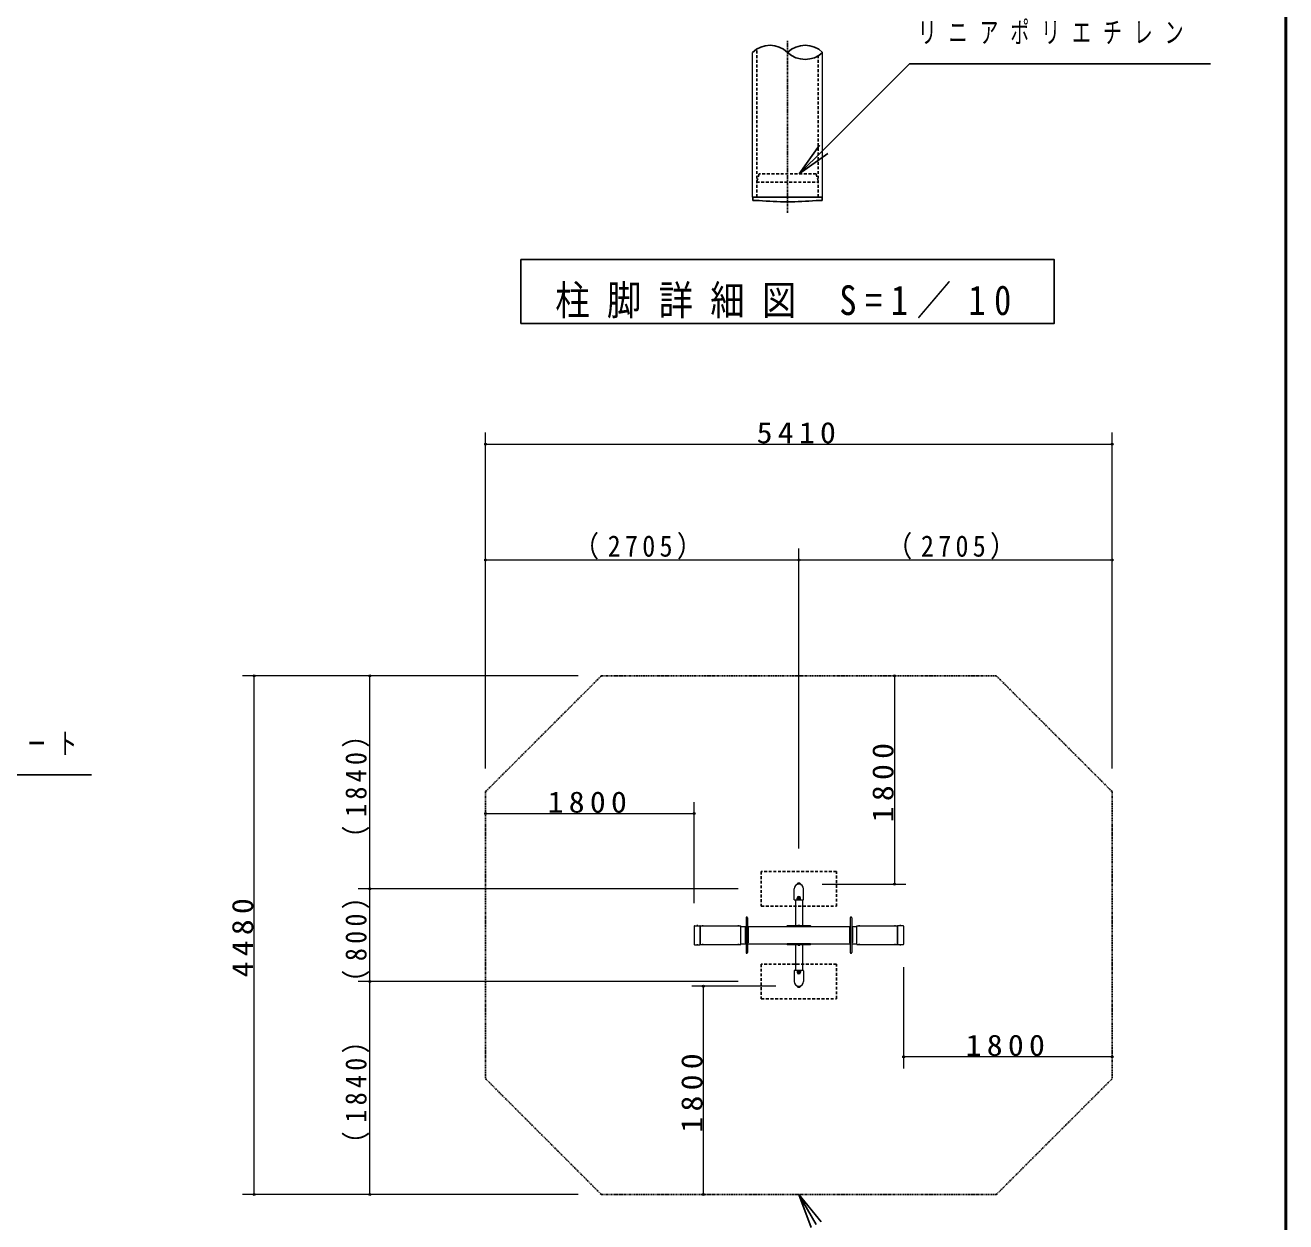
# Model space of a CAD drawing. Units: millimetres at full size, with parts at other scales. Extents: x -7816 to 0, y -1239 to 5340.
# Drawn here: x -2177 to 0, y 1073 to 3140 of the extents above; entities that cross this region are included whole.
import ezdxf

# ---------------------------------------------------------------- set-up
doc = ezdxf.new("R2010")
doc.units = ezdxf.units.MM
for name, pattern in [('USER2', [6, 3, -1, 1, -1]), ('USER3', [8, 3, -1, 1, -1, 1, -1]), ('USER4', [8, 5, -3])]:
    doc.linetypes.add(name, pattern=pattern)
for name, color, linetype, lineweight in [('A3図枠', 7, 'Continuous', 25), ('線', 2, 'Continuous', 25), ('補助', 2, 'Continuous', 13)]:
    doc.layers.add(name, color=color, linetype=linetype, lineweight=lineweight)
doc.styles.add('ＭＳ ゴシック', font='')
doc.styles.get('ＭＳ ゴシック').set_extended_font_data('MS Gothic')

# ---------------------------------------------------------------- blocks, each defined once
blk = doc.blocks.new('dimension_origin')
at = {"color": 0, "linetype": 'Continuous', "lineweight": -2}
blk.add_circle((0, 0), 1.25, dxfattribs=at)

msp = doc.modelspace()

# ---------------------------------------------------------------- linework, layer by layer
at = {"layer": 'A3図枠', "lineweight": 50}
msp.add_line((0, 0), (0, 5340), dxfattribs=at)
at = {"layer": '線', "color": 7, "lineweight": 13}
for p, q in [((-921.045, 2842.737), (-921.045, 3092.737)), ((-800.045, 2842.737), (-800.045, 3092.737)), ((-800.045, 2842.737), (-921.045, 2842.737)), ((-844, 1655.616), (-844, 1656.209)), ((-838.2, 1656.409), (-843.8, 1656.409)), ((-838, 1655.616), (-838, 1656.209)), ((-849, 1629.3), (-849, 1648)), ((-833, 1629.3), (-833, 1648)), ((-848.7, 1629), (-833.3, 1629)), ((-847.05, 1629), (-847.05, 1584.2)), ((-844, 1629), (-844, 1632)), ((-838, 1629), (-838, 1632)), ((-834.95, 1629), (-834.95, 1584.2)), ((-932.3, 1598), (-932.3, 1538)), ((-929.7, 1598), (-929.7, 1538)), ((-752.3, 1598), (-752.3, 1538)), ((-749.7, 1598), (-749.7, 1538)), ((-1022, 1583.4), (-1022, 1552.6)), ((-1021, 1584.4), (-1012.2, 1584.4)), ((-1011.2, 1584), (-941.2, 1584)), ((-1011.2, 1552), (-1011.2, 1584)), ((-1011.2, 1583.4), (-1011.2, 1552.6)), ((-941.2, 1552), (-941.2, 1584)), ((-941.2, 1583), (-932.3, 1583)), ((-933.5, 1580.7), (-933.2, 1581)), ((-933.5, 1580.7), (-933.5, 1555.3)), ((-932.3, 1581), (-933.2, 1581)), ((-929.7, 1583), (-752.3, 1583)), ((-928.8, 1581), (-929.7, 1581)), ((-928.8, 1581), (-928.5, 1580.7)), ((-928.5, 1580.7), (-928.5, 1555.3)), ((-861, 1584.2), (-861, 1583)), ((-821, 1584.2), (-861, 1584.2)), ((-861, 1583), (-821, 1583)), ((-842.6, 1584.8), (-842.4, 1585)), ((-842.6, 1584.2), (-842.6, 1584.8)), ((-842.4, 1585), (-839.6, 1585)), ((-839.4, 1584.8), (-839.6, 1585)), ((-839.4, 1584.2), (-839.4, 1584.8)), ((-821, 1583), (-821, 1584.2)), ((-753.5, 1580.7), (-753.2, 1581)), ((-753.5, 1580.7), (-753.5, 1555.3)), ((-752.3, 1581), (-753.2, 1581)), ((-749.7, 1583), (-740.8, 1583)), ((-748.8, 1581), (-749.7, 1581)), ((-748.8, 1581), (-748.5, 1580.7)), ((-748.5, 1580.7), (-748.5, 1555.3)), ((-740.8, 1584), (-670.8, 1584)), ((-740.8, 1552), (-740.8, 1584)), ((-670.8, 1552), (-670.8, 1584)), ((-670.8, 1583.4), (-670.8, 1552.6)), ((-661, 1584.4), (-669.8, 1584.4)), ((-660, 1583.4), (-660, 1552.6)), ((-1021, 1551.6), (-1012.2, 1551.6)), ((-1011.2, 1552), (-941.2, 1552)), ((-941.2, 1553), (-932.3, 1553)), ((-933.5, 1555.3), (-933.2, 1555)), ((-933.2, 1555), (-932.3, 1555)), ((-929.7, 1555), (-928.8, 1555)), ((-929.7, 1553), (-752.3, 1553)), ((-928.5, 1555.3), (-928.8, 1555)), ((-861, 1553), (-861, 1551.8)), ((-821, 1553), (-861, 1553)), ((-861, 1551.8), (-821, 1551.8)), ((-847.05, 1551.8), (-847.05, 1507)), ((-842.6, 1551.2), (-842.6, 1551.8)), ((-842.4, 1551), (-842.6, 1551.2)), ((-842.4, 1551), (-839.6, 1551)), ((-839.6, 1551), (-839.4, 1551.2)), ((-839.4, 1551.2), (-839.4, 1551.8)), ((-834.95, 1551.8), (-834.95, 1507)), ((-821, 1551.8), (-821, 1553)), ((-753.5, 1555.3), (-753.2, 1555)), ((-753.2, 1555), (-752.3, 1555)), ((-749.7, 1555), (-748.8, 1555)), ((-749.7, 1553), (-740.8, 1553)), ((-748.5, 1555.3), (-748.8, 1555)), ((-740.8, 1552), (-670.8, 1552)), ((-661, 1551.6), (-669.8, 1551.6)), ((-849, 1506.7), (-849, 1488)), ((-833.3, 1507), (-848.7, 1507)), ((-844, 1507), (-844, 1504)), ((-838, 1507), (-838, 1504)), ((-833, 1506.7), (-833, 1488)), ((-844, 1480.384), (-844, 1479.791)), ((-843.8, 1479.591), (-838.2, 1479.591)), ((-838, 1480.384), (-838, 1479.791))]:
    msp.add_line(p, q, dxfattribs=at)
at = {"layer": '線', "color": 4, "linetype": 'USER4'}
for p, q in [((-913.445, 2842.737), (-913.445, 3098.592)), ((-807.645, 2842.737), (-807.645, 3086.881)), ((-909.795, 2882.737), (-913.845, 2868.737)), ((-811.295, 2882.737), (-909.795, 2882.737)), ((-811.295, 2882.737), (-807.245, 2868.737)), ((-913.845, 2868.737), (-807.245, 2868.737))]:
    msp.add_line(p, q, dxfattribs=at)
at = {"layer": '線', "color": 20, "linetype": 'USER2'}
msp.add_line((-860.545, 3112.737), (-860.545, 2814.737), dxfattribs=at)
at = {"layer": '線'}
for p, q in [((-800.545, 2842.737), (-920.545, 2842.737)), ((-920.545, 2842.737), (-920.545, 2836.737)), ((-909.795, 2836.737), (-920.545, 2836.737)), ((-800.545, 2836.737), (-811.295, 2836.737)), ((-800.545, 2842.737), (-800.545, 2836.737)), ((-843.4, 1656.909), (-838.6, 1656.909)), ((-843.4, 1656.409), (-843.4, 1656.909)), ((-843.4, 1656.409), (-838.6, 1656.409)), ((-843.1, 1657.109), (-843.1, 1656.909)), ((-843.1, 1657.109), (-838.9, 1657.109)), ((-843.1, 1656.909), (-838.9, 1656.909)), ((-842, 1658.069), (-840, 1658.069)), ((-838.9, 1657.109), (-838.9, 1656.909)), ((-838.6, 1656.909), (-838.6, 1656.409)), ((-1017.15, 1584.5), (-1017.15, 1584.26)), ((-1017.15, 1584.5), (-1015.25, 1584.5)), ((-1015.25, 1584.5), (-1015.25, 1584.26)), ((-1008.15, 1584.24), (-1008.15, 1584)), ((-1006.25, 1584.24), (-1008.15, 1584.24)), ((-1006.25, 1584), (-1008.15, 1584)), ((-1006.25, 1584.24), (-1006.25, 1584)), ((-946.15, 1584.24), (-946.15, 1584)), ((-944.25, 1584.24), (-946.15, 1584.24)), ((-944.25, 1584), (-946.15, 1584)), ((-944.25, 1584.24), (-944.25, 1584)), ((-861, 1584.2), (-862.2, 1583)), ((-842.6, 1584.8), (-839.4, 1584.8)), ((-821, 1584.2), (-819.8, 1583)), ((-737.75, 1584.24), (-737.75, 1584)), ((-735.85, 1584.24), (-737.75, 1584.24)), ((-735.85, 1584), (-737.75, 1584)), ((-735.85, 1584.24), (-735.85, 1584)), ((-675.75, 1584.24), (-675.75, 1584)), ((-673.85, 1584.24), (-675.75, 1584.24)), ((-673.85, 1584), (-675.75, 1584)), ((-673.85, 1584.24), (-673.85, 1584)), ((-666.75, 1584.5), (-666.75, 1584.26)), ((-664.85, 1584.5), (-666.75, 1584.5)), ((-664.85, 1584.5), (-664.85, 1584.26)), ((-1017.15, 1551.5), (-1017.15, 1551.74)), ((-1017.15, 1551.5), (-1015.25, 1551.5)), ((-1015.25, 1551.5), (-1015.25, 1551.74)), ((-1008.15, 1551.76), (-1008.15, 1552)), ((-1006.25, 1552), (-1008.15, 1552)), ((-1006.25, 1551.76), (-1008.15, 1551.76)), ((-1006.25, 1551.76), (-1006.25, 1552)), ((-946.15, 1551.76), (-946.15, 1552)), ((-944.25, 1552), (-946.15, 1552)), ((-944.25, 1551.76), (-946.15, 1551.76)), ((-944.25, 1551.76), (-944.25, 1552)), ((-861, 1551.8), (-862.2, 1553)), ((-842.6, 1551.2), (-839.4, 1551.2)), ((-821, 1551.8), (-819.8, 1553)), ((-737.75, 1551.76), (-737.75, 1552)), ((-735.85, 1552), (-737.75, 1552)), ((-735.85, 1551.76), (-737.75, 1551.76)), ((-735.85, 1551.76), (-735.85, 1552)), ((-675.75, 1551.76), (-675.75, 1552)), ((-673.85, 1552), (-675.75, 1552)), ((-673.85, 1551.76), (-675.75, 1551.76)), ((-673.85, 1551.76), (-673.85, 1552)), ((-666.75, 1551.5), (-666.75, 1551.74)), ((-664.85, 1551.5), (-666.75, 1551.5)), ((-664.85, 1551.5), (-664.85, 1551.74)), ((-843.4, 1479.091), (-843.4, 1479.591)), ((-838.6, 1479.591), (-843.4, 1479.591)), ((-838.6, 1479.091), (-843.4, 1479.091)), ((-843.1, 1478.891), (-843.1, 1479.091)), ((-838.9, 1479.091), (-843.1, 1479.091)), ((-838.9, 1478.891), (-843.1, 1478.891)), ((-840, 1477.931), (-842, 1477.931)), ((-838.9, 1478.891), (-838.9, 1479.091)), ((-838.6, 1479.591), (-838.6, 1479.091))]:
    msp.add_line(p, q, dxfattribs=at)
at = {"layer": '線', "linetype": 'USER3'}
for p, q in [((-1382, 1816), (-1182, 2016)), ((-1182, 2016), (-500, 2016)), ((-500, 2016), (-300, 1816)), ((-1382, 1816), (-1382, 1320)), ((-300, 1816), (-300, 1320)), ((-1182, 1120), (-1382, 1320)), ((-300, 1320), (-500, 1120)), ((-1182, 1120), (-500, 1120))]:
    msp.add_line(p, q, dxfattribs=at)
at = {"layer": '線', "color": 4, "linetype": 'USER4'}
for points in [[(-906, 1618), (-776, 1618), (-776, 1678), (-906, 1678)], [(-906, 1458), (-776, 1458), (-776, 1518), (-906, 1518)]]:
    msp.add_lwpolyline(points, close=True, dxfattribs=at)
at = {"layer": '線'}
for points in [[(-841.462, 1632.8), (-841.924, 1632), (-841.462, 1631.2), (-840.538, 1631.2), (-840.076, 1632), (-840.538, 1632.8)], [(-840.538, 1503.2), (-840.076, 1504), (-840.538, 1504.8), (-841.462, 1504.8), (-841.924, 1504), (-841.462, 1503.2)]]:
    msp.add_lwpolyline(points, close=True, dxfattribs=at)
for centre, radius in [((-841, 1632), 2.4), ((-841, 1632), 2.1), ((-841, 1632), 1), ((-841, 1504), 2.4), ((-841, 1504), 2.1), ((-841, 1504), 1)]:
    msp.add_circle(centre, radius, dxfattribs=at)
for centre, radius, start, end in [((-890.795, 3061.334), 43.603, 46.07099, 133.92901), ((-830.295, 3061.334), 43.603, 46.07099, 133.92901), ((-830.295, 3124.139), 43.603, 226.07099, 313.92901), ((-860.545, 3442.127), 607.391, 265.34909, 274.65091), ((-841, 1655.813), 2.468, 113.90552, 148.31866), ((-841, 1655.813), 2.468, 31.68134, 66.09448), ((-1016.2, 1573.239), 11.301, 85.17794, 94.82206), ((-1007.2, 1572.979), 11.301, 85.17794, 94.82206), ((-945.2, 1572.979), 11.301, 85.17794, 94.82206), ((-736.8, 1572.979), 11.301, 85.17794, 94.82206), ((-674.8, 1572.979), 11.301, 85.17794, 94.82206), ((-665.8, 1573.239), 11.301, 85.17794, 94.82206), ((-1016.2, 1562.761), 11.301, 265.17794, 274.82206), ((-1007.2, 1563.021), 11.301, 265.17794, 274.82206), ((-945.2, 1563.021), 11.301, 265.17794, 274.82206), ((-736.8, 1563.021), 11.301, 265.17794, 274.82206), ((-674.8, 1563.021), 11.301, 265.17794, 274.82206), ((-665.8, 1562.761), 11.301, 265.17794, 274.82206), ((-841, 1480.187), 2.468, 211.68134, 246.09448), ((-841, 1480.187), 2.468, 293.90552, 328.31866)]:
    msp.add_arc(centre, radius, start, end, dxfattribs=at)
at = {"layer": '線', "color": 7, "lineweight": 13}
for centre, radius, start, end in [((-841, 1648), 8, 0, 180), ((-844.3, 1655.616), 0.3, 293.73074, 0), ((-843.8, 1656.209), 0.2, 90, 180), ((-838.2, 1656.209), 0.2, 0, 90), ((-837.7, 1655.616), 0.3, 180, 246.26926), ((-841, 1632), 3, 0, 180), ((-848.7, 1629.3), 0.3, 180, 270), ((-833.3, 1629.3), 0.3, 270, 0), ((-931, 1598), 1.3, 0, 180), ((-751, 1598), 1.3, 0, 180), ((-1021, 1583.4), 1, 90, 180), ((-1012.2, 1583.4), 1, 0, 90), ((-669.8, 1583.4), 1, 90, 180), ((-661, 1583.4), 1, 0, 90), ((-1021, 1552.6), 1, 180, 270), ((-1012.2, 1552.6), 1, 270, 0), ((-669.8, 1552.6), 1, 180, 270), ((-661, 1552.6), 1, 270, 0), ((-931, 1538), 1.3, 180, 0), ((-751, 1538), 1.3, 180, 0), ((-848.7, 1506.7), 0.3, 90, 180), ((-841, 1504), 3, 180, 0), ((-833.3, 1506.7), 0.3, 0, 90), ((-841, 1488), 8, 180, 0), ((-844.3, 1480.384), 0.3, 0, 66.26926), ((-837.7, 1480.384), 0.3, 113.73074, 180), ((-843.8, 1479.791), 0.2, 180, 270), ((-838.2, 1479.791), 0.2, 270, 0)]:
    msp.add_arc(centre, radius, start, end, dxfattribs=at)
at = {"layer": '補助', "lineweight": 25}
for p, q in [((-798.118, 2925.163), (-650.045, 3073.237)), ((-650.045, 3073.237), (-630.045, 3073.237)), ((-630.045, 3073.237), (-129.993, 3073.237)), ((-805.189, 2932.234), (-840.545, 2882.737)), ((-840.545, 2882.737), (-798.118, 2925.163)), ((-791.047, 2918.092), (-840.545, 2882.737)), ((-2488, 1845), (-2062.838, 1845)), ((-819.66, 1063.038), (-841, 1120)), ((-802.34, 1073.038), (-841, 1120)), ((-841, 1120), (-811, 1068.038))]:
    msp.add_line(p, q, dxfattribs=at)
at = {"layer": '補助'}
for p, q in [((-1382, 1856), (-1382, 2436)), ((-300, 1856), (-300, 2436)), ((-1382, 2416), (-300, 2416)), ((-1382, 1856), (-1382, 2236)), ((-841, 1718), (-841, 2236)), ((-841, 1718), (-841, 2236)), ((-300, 1856), (-300, 2236)), ((-1382, 2216), (-841, 2216)), ((-841, 2216), (-300, 2216)), ((-1222, 2016), (-1802, 2016)), ((-1782, 1120), (-1782, 2016)), ((-1222, 2016), (-1602, 2016)), ((-1582, 1648), (-1582, 2016)), ((-676, 2016), (-676, 1656)), ((-1022, 1623.4), (-1022, 1798)), ((-1382, 1778), (-1022, 1778)), ((-801, 1656), (-656, 1656)), ((-946, 1648), (-1602, 1648)), ((-946, 1648), (-1602, 1648)), ((-1582, 1488), (-1582, 1648)), ((-862.2, 1583), (-861, 1583)), ((-862, 1583), (-862, 1583.2)), ((-861.7, 1583.5), (-861, 1583.5)), ((-861.5, 1583), (-861.5, 1583.7)), ((-861.2, 1584), (-861, 1584)), ((-861, 1583), (-861, 1584.2)), ((-821, 1583), (-821, 1584.2)), ((-821, 1584), (-820.8, 1584)), ((-821, 1583.5), (-820.3, 1583.5)), ((-821, 1583), (-819.8, 1583)), ((-820.5, 1583), (-820.5, 1583.7)), ((-820, 1583), (-820, 1583.2)), ((-862.2, 1553), (-861, 1553)), ((-862, 1552.8), (-862, 1553)), ((-861.7, 1552.5), (-861, 1552.5)), ((-861.5, 1552.3), (-861.5, 1553)), ((-861.2, 1552), (-861, 1552)), ((-861, 1551.8), (-861, 1553)), ((-821, 1553), (-819.8, 1553)), ((-821, 1551.8), (-821, 1553)), ((-821, 1552.5), (-820.3, 1552.5)), ((-821, 1552), (-820.8, 1552)), ((-820.5, 1552.3), (-820.5, 1553)), ((-820, 1552.8), (-820, 1553)), ((-660, 1512.6), (-660, 1338)), ((-946, 1488), (-1602, 1488)), ((-946, 1488), (-1602, 1488)), ((-1582, 1120), (-1582, 1488)), ((-881, 1480), (-1026, 1480)), ((-1006, 1120), (-1006, 1480)), ((-300, 1358), (-660, 1358)), ((-1222, 1120), (-1802, 1120)), ((-1222, 1120), (-1602, 1120))]:
    msp.add_line(p, q, dxfattribs=at)
at = {"layer": '補助', "lineweight": 25}
msp.add_lwpolyline([(-1321.089, 2734.737), (-400, 2734.737), (-400, 2624.738), (-1321.089, 2624.738)], close=True, dxfattribs=at)

# ---------------------------------------------------------------- block references
at = {"layer": '補助', "xscale": 1.33, "yscale": 1.33}
for p in [(-1382, 2416), (-1382, 2216), (-841, 2216), (-1382, 1778), (-660, 1358)]:
    msp.add_blockref('dimension_origin', p, dxfattribs=at)
for p, rotation in [((-300, 2416), 180), ((-841, 2216), 180), ((-300, 2216), 180), ((-1782, 2016), 270), ((-1582, 2016), 270), ((-676, 2016), 270), ((-1022, 1778), 180), ((-676, 1656), 90), ((-1582, 1648), 90), ((-1582, 1648), 270), ((-1582, 1488), 90), ((-1582, 1488), 270), ((-1006, 1480), 270), ((-300, 1358), 180), ((-1782, 1120), 90), ((-1582, 1120), 90), ((-1006, 1120), 90)]:
    msp.add_blockref('dimension_origin', p, dxfattribs=dict(at, rotation=rotation))

# ---------------------------------------------------------------- texts
at = {"layer": '補助', "style": 'ＭＳ ゴシック'}
for s, insert, char_height, attachment_point in [('\\T1.64;\\W0.65;リニアポリエチレン', (-635.545, 3145.737), 36.66, 1), ('\\T1.5;\\W0.85;柱脚詳細図\\~S=1／10', (-860.545, 2633.071), 51.32, 8), ('\\T1.33;\\W1.1;5410', (-841, 2417), 36.66, 8), ('\\T1.33;\\W0.9;（2705）', (-1111.5, 2217), 36.66, 8), ('\\T1.33;\\W0.9;（2705）', (-570.5, 2217), 36.66, 8), ('\\T1.64;\\W0.65;均しコンクリート', (-2493.5, 1917.5), 36.66, 1), ('\\T1.33;\\W1.1;1800', (-1202, 1779), 36.66, 8), ('\\T1.33;\\W1.1;1800', (-480, 1359), 36.66, 8)]:
    msp.add_mtext(s, dxfattribs=dict(at, insert=insert, char_height=char_height, attachment_point=attachment_point))
at = {"layer": '補助', "char_height": 36.66, "attachment_point": 8, "rotation": 90, "style": 'ＭＳ ゴシック'}
for s, insert in [('\\T1.33;\\W0.9;（1840）', (-1583, 1832)), ('\\T1.33;\\W1.1;1800', (-677, 1836)), ('\\T1.33;\\W1.1;4480', (-1783, 1568)), ('\\T1.33;\\W0.9;（800）', (-1583, 1568)), ('\\T1.33;\\W0.9;（1840）', (-1583, 1304)), ('\\T1.33;\\W1.1;1800', (-1007, 1300))]:
    msp.add_mtext(s, dxfattribs=dict(at, insert=insert))

doc.saveas('drawing.dxf')
